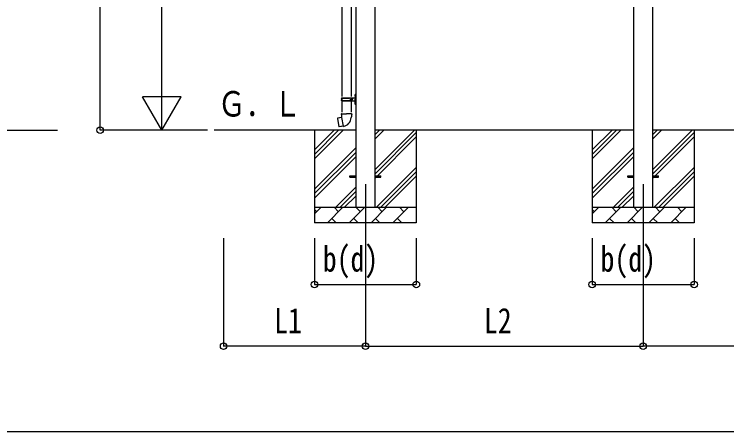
# Model space of a CAD drawing. Units: millimetres, scale not verified. Extents: x -21025 to 21025, y -14850 to 14850.
# Drawn here: x -2966 to 1651, y -5719 to -3014 of the extents above; entities that cross this region are included whole.
import ezdxf
from ezdxf.enums import TextEntityAlignment as Align

# ---------------------------------------------------------------- set-up
doc = ezdxf.new("R2010")
doc.units = ezdxf.units.MM
doc.header["$LTSCALE"] = 60
for name, color, linetype in [('0-3_YKK_11', 7, 'Continuous'), ('0-4_YKK_12', 2, 'Continuous'), ('0-5_YKK_13', 4, 'Continuous'), ('0-6_YKK_A1', 4, 'Continuous'), ('0-7_YKK_D', 6, 'Continuous')]:
    doc.layers.add(name, color=color, linetype=linetype)
doc.styles.add('ＭＳ ゴシック', font='')
doc.styles.get('ＭＳ ゴシック').set_extended_font_data('MS Gothic')

msp = doc.modelspace()

# ---------------------------------------------------------------- linework, layer by layer
at = {"layer": '0-3_YKK_11'}
msp.add_line((6016.17, -5719), (-15285.61, -5719), dxfattribs=at)
at = {"layer": '0-4_YKK_12'}
for p, q in [((-690.18, -4115), (-690.18, -4615)), ((1109.82, -4115), (1109.82, -4615))]:
    msp.add_line(p, q, dxfattribs=at)
at = {"layer": '0-5_YKK_13'}
for p, q in [((-842.68, -2641.49), (-842.68, -3546)), ((-782.68, -2641.49), (-782.68, -3546)), ((-758.99, -3538.85), (-756.94, -3539.85)), ((-757.72, -3536.85), (-757.08, -3536.85)), ((-757.72, -3536.85), (-757.72, -3545.15)), ((-757.72, -3545.15), (-757.08, -3545.15)), ((-757.08, -3536.85), (-757.08, -3545.15)), ((-757.08, -3536.85), (-756.68, -3537.25)), ((-757.08, -3545.15), (-756.68, -3544.75)), ((-756.94, -3539.85), (-756.33, -3541)), ((-756.68, -3533), (-753.68, -3531.5)), ((-756.68, -3533), (-756.68, -3565)), ((-756.68, -3537.25), (-756.68, -3544.75)), ((-753.68, -3531.5), (-753.68, -3565)), ((-753.68, -3531.5), (-752.68, -3531.5)), ((-752.68, -3531.5), (-752.68, -3565)), ((-845.68, -3558), (-795.35, -3558)), ((-845.68, -3572), (-795.35, -3572)), ((-844.68, -3556), (-758.68, -3556)), ((-844.68, -3556), (-844.68, -3558)), ((-844.68, -3574), (-844.68, -3572)), ((-844.68, -3574), (-758.68, -3574)), ((-842.68, -3564), (-842.68, -3648.93)), ((-785.68, -3556), (-785.68, -3560.5)), ((-785.68, -3560.5), (-783.68, -3560.5)), ((-785.68, -3574), (-785.68, -3569.5)), ((-785.68, -3569.5), (-783.68, -3569.5)), ((-783.68, -3560.5), (-783.68, -3565)), ((-783.68, -3569.5), (-783.68, -3565)), ((-782.68, -3564), (-782.68, -3648.93)), ((-777.68, -3556), (-777.68, -3565)), ((-777.68, -3560.5), (-774.68, -3560.5)), ((-777.68, -3574), (-777.68, -3565)), ((-777.68, -3569.5), (-774.68, -3569.5)), ((-774.68, -3560.5), (-774.68, -3565)), ((-774.68, -3569.5), (-774.68, -3565)), ((-758.99, -3586.85), (-756.94, -3587.85)), ((-757.72, -3584.85), (-757.08, -3584.85)), ((-757.72, -3584.85), (-757.72, -3593.15)), ((-757.72, -3593.15), (-757.08, -3593.15)), ((-757.08, -3584.85), (-757.08, -3593.15)), ((-757.08, -3584.85), (-756.68, -3585.25)), ((-757.08, -3593.15), (-756.68, -3592.75)), ((-756.94, -3587.85), (-756.33, -3589)), ((-756.68, -3597), (-756.68, -3565)), ((-756.68, -3585.25), (-756.68, -3592.75)), ((-756.68, -3597), (-753.68, -3598.5)), ((-753.68, -3598.5), (-753.68, -3565)), ((-753.68, -3598.5), (-752.68, -3598.5)), ((-752.68, -3598.5), (-752.68, -3565)), ((-871.14, -3687.38), (-871.95, -3688.55)), ((-871.95, -3688.55), (-862.33, -3743.11)), ((-843.28, -3682.13), (-871.14, -3687.38)), ((-858.4, -3684.78), (-858.61, -3685.02)), ((-844.53, -3658.93), (-846.68, -3659.71)), ((-846.68, -3659.71), (-846.68, -3663.33)), ((-846.68, -3663.33), (-844.44, -3664.14)), ((-844.53, -3658.93), (-812.68, -3658.93)), ((-844.53, -3658.93), (-844.44, -3664.14)), ((-844.44, -3664.14), (-844.18, -3678.93)), ((-844.18, -3678.93), (-842.83, -3680.93)), ((-832.92, -3739.42), (-843.05, -3681.95)), ((-843.03, -3681.13), (-843.03, -3681.83)), ((-842.83, -3680.93), (-842.87, -3680.93)), ((-780.83, -3658.93), (-812.68, -3658.93)), ((-782.5, -3680.87), (-782.57, -3683.03)), ((-781.18, -3678.93), (-782.5, -3680.87)), ((-778.68, -3663.33), (-780.92, -3664.14)), ((-780.83, -3658.93), (-778.68, -3659.71)), ((-778.68, -3659.71), (-778.68, -3663.33)), ((-832.62, -3740.19), (-832.86, -3739.52)), ((-848.31, -3742.02), (-848.59, -3741.86)), ((-790.18, -4060.5), (-752.68, -4060.5)), ((-790.18, -4069.5), (-790.18, -4060.5)), ((-627.68, -4060.5), (-590.18, -4060.5)), ((-590.18, -4069.5), (-590.18, -4060.5)), ((1009.82, -4060.5), (1047.32, -4060.5)), ((1009.82, -4069.5), (1009.82, -4060.5)), ((1172.32, -4060.5), (1209.82, -4060.5)), ((1209.82, -4069.5), (1209.82, -4060.5)), ((-790.18, -4069.5), (-752.68, -4069.5)), ((-627.68, -4069.5), (-590.18, -4069.5)), ((1009.82, -4069.5), (1047.32, -4069.5)), ((1172.32, -4069.5), (1209.82, -4069.5))]:
    msp.add_line(p, q, dxfattribs=at)
for points in [[(-758.99, -3543.15), (-756.94, -3542.15), (-756.33, -3541)], [(-758.99, -3591.15), (-756.94, -3590.15), (-756.33, -3589)], [(-856.16, -3684.56), (-856.44, -3684.4), (-858.4, -3684.78)], [(-780.83, -3658.93), (-780.92, -3664.14), (-781.18, -3678.93)], [(-833.19, -3739.33), (-861.17, -3743.93), (-862.33, -3743.11)], [(-846.12, -3741.46), (-846.33, -3741.69), (-848.31, -3742.02)]]:
    msp.add_lwpolyline(points, dxfattribs=at)
for centre, radius, start, end in [((-753.39, -3541), 6, 136.21765, 223.78235), ((-758.68, -3554), 2, 270, 359.99998), ((-796.93, -3565), 49.25, 171.82876, 180.00002), ((-796.93, -3565), 49.25, 180.00002, 188.17127), ((-795.35, -3556), 2, 270, 359.99998), ((-795.35, -3574), 2, 0.00005, 90.00004), ((-753.39, -3589), 6, 136.21765, 223.78235), ((-758.68, -3576), 2, 0.00005, 90.00004), ((-843.33, -3681.83), 0.3, 280.66842, 0), ((-842.83, -3681.13), 0.2, 100, 180), ((-842.83, -3680.93), 60.3, 279.96938, 358), ((-833.14, -3739.63), 0.3, 20, 99.33158), ((-832.43, -3740.12), 0.2, 200, 279.96938)]:
    msp.add_arc(centre, radius, start, end, dxfattribs=at)
at = {"layer": '0-6_YKK_A1'}
for p, q in [((1047.32, -1407.5), (1047.32, -4265)), ((1172.32, -4265), (1172.32, -1407.5)), ((-752.68, -1467.5), (-752.68, -4265)), ((-627.68, -4265), (-627.68, -1467.5)), ((-3454.4, -3765), (-2684.4, -3765)), ((-752.68, -3765), (-1671.04, -3765)), ((-1020.18, -3765), (-1020.18, -4365)), ((-1020.18, -3950.05), (-835.13, -3765)), ((-1020.18, -3921.77), (-863.42, -3765)), ((-1020.18, -3893.48), (-891.7, -3765)), ((1047.32, -3765), (-627.68, -3765)), ((-627.68, -4020.1), (-372.59, -3765)), ((-627.68, -3822.11), (-570.57, -3765)), ((-627.68, -3793.82), (-598.86, -3765)), ((-627.68, -4048.38), (-360.18, -3780.88)), ((-360.18, -3765), (-360.18, -4365)), ((779.82, -3765), (779.82, -4365)), ((779.82, -3950.05), (964.87, -3765)), ((779.82, -3921.77), (936.58, -3765)), ((779.82, -3893.48), (908.3, -3765)), ((2847.32, -3765), (1172.32, -3765)), ((1172.32, -4020.1), (1427.41, -3765)), ((1172.32, -3822.11), (1229.43, -3765)), ((1172.32, -3793.82), (1201.14, -3765)), ((1172.32, -4048.38), (1439.82, -3780.88)), ((1439.82, -3765), (1439.82, -4365)), ((-627.68, -4076.67), (-360.18, -3809.17)), ((1172.32, -4076.67), (1439.82, -3809.17)), ((-1020.18, -4148.04), (-752.68, -3880.54)), ((-1020.18, -4176.32), (-752.68, -3908.82)), ((779.82, -4148.04), (1047.32, -3880.54)), ((779.82, -4176.32), (1047.32, -3908.82)), ((-1020.18, -4204.61), (-752.68, -3937.11)), ((779.82, -4204.61), (1047.32, -3937.11)), ((-618.03, -4265), (-360.18, -4007.16)), ((1181.97, -4265), (1439.82, -4007.16)), ((-589.74, -4265), (-360.18, -4035.44)), ((1210.26, -4265), (1439.82, -4035.44)), ((-561.46, -4265), (-360.18, -4063.73)), ((1238.54, -4265), (1439.82, -4063.73)), ((-882.59, -4265), (-752.68, -4135.1)), ((917.41, -4265), (1047.32, -4135.1)), ((-854.3, -4265), (-752.68, -4163.38)), ((-826.02, -4265), (-752.68, -4191.67)), ((945.7, -4265), (1047.32, -4163.38)), ((973.98, -4265), (1047.32, -4191.67)), ((-1020.18, -4265), (-360.18, -4265)), ((-1020.18, -4307.89), (-977.29, -4265)), ((-1005.84, -4293.55), (-1020.18, -4279.21)), ((-935.87, -4365), (-835.87, -4265)), ((-864.42, -4293.55), (-892.98, -4265)), ((-794.45, -4365), (-694.45, -4265)), ((-723, -4293.55), (-751.55, -4265)), ((-653.03, -4365), (-553.03, -4265)), ((-581.58, -4293.55), (-610.13, -4265)), ((-511.61, -4365), (-411.61, -4265)), ((-440.16, -4293.55), (-468.71, -4265)), ((-363.47, -4265), (-360.18, -4261.72)), ((779.82, -4265), (1439.82, -4265)), ((779.82, -4307.89), (822.71, -4265)), ((794.16, -4293.55), (779.82, -4279.21)), ((864.13, -4365), (964.13, -4265)), ((935.58, -4293.55), (907.02, -4265)), ((1005.55, -4365), (1105.55, -4265)), ((1077, -4293.55), (1048.45, -4265)), ((1146.97, -4365), (1246.97, -4265)), ((1218.42, -4293.55), (1189.87, -4265)), ((1288.39, -4365), (1388.39, -4265)), ((1359.84, -4293.55), (1331.29, -4265)), ((1436.53, -4265), (1439.82, -4261.72)), ((-907.32, -4336.45), (-878.76, -4365)), ((-765.89, -4336.45), (-737.34, -4365)), ((-624.47, -4336.45), (-595.92, -4365)), ((-483.05, -4336.45), (-454.5, -4365)), ((892.68, -4336.45), (921.24, -4365)), ((1034.11, -4336.45), (1062.66, -4365)), ((1175.53, -4336.45), (1204.08, -4365)), ((1316.95, -4336.45), (1345.5, -4365)), ((-360.18, -4365), (-1020.18, -4365)), ((1439.82, -4365), (779.82, -4365))]:
    msp.add_line(p, q, dxfattribs=at)
at = {"layer": '0-7_YKK_D'}
for p, q in [((-2408.79, -3765), (-2408.79, -1139.05)), ((-2008.79, -3515), (-2008.79, -1715)), ((-2008.79, -3765), (-2008.79, -3331.99)), ((-2008.79, -3765), (-2133.79, -3548.49)), ((-1883.79, -3548.49), (-2133.79, -3548.49)), ((-2008.79, -3765), (-1883.79, -3548.49)), ((-1712.83, -3765), (-2409.79, -3765)), ((-1712.83, -3765), (-2009.79, -3765)), ((-1608.79, -4465), (-1608.79, -5166)), ((-1020.18, -4465), (-1020.18, -4766)), ((-690.18, -4465), (-690.18, -5166)), ((-690.18, -4465), (-690.18, -5166)), ((-360.18, -4465), (-360.18, -4766)), ((779.82, -4465), (779.82, -4766)), ((1109.82, -4465), (1109.82, -5166)), ((1109.82, -4465), (1109.82, -5166)), ((1439.82, -4465), (1439.82, -4766)), ((-1020.18, -4765), (-360.18, -4765)), ((779.82, -4765), (1439.82, -4765)), ((-690.18, -5165), (-1608.79, -5165)), ((-690.18, -5165), (1109.82, -5165)), ((2909.82, -5165), (1109.82, -5165))]:
    msp.add_line(p, q, dxfattribs=at)
for centre in [(-2408.79, -3765), (-1020.18, -4765), (-360.18, -4765), (779.82, -4765), (1439.82, -4765), (-1608.79, -5165), (-690.18, -5165), (-690.18, -5165), (1109.82, -5165), (1109.82, -5165)]:
    msp.add_circle(centre, 21.25, dxfattribs=at)

# ---------------------------------------------------------------- texts
at = {"layer": '0-6_YKK_A1', "style": 'ＭＳ ゴシック', "width": 0.8}
msp.add_text('Ｇ．Ｌ', height=165, dxfattribs=at).set_placement((-1646.22, -3726.31), align=Align.BOTTOM_LEFT)
at = {"layer": '0-7_YKK_D', "style": 'ＭＳ ゴシック', "width": 0.8}
for s, p in [('b(d)', (-966.18, -4731)), ('b(d)', (833.82, -4731)), ('L1', (-1281.49, -5131)), ('L2', (77.82, -5131))]:
    msp.add_text(s, height=165, dxfattribs=at).set_placement(p, align=Align.BOTTOM_LEFT)

doc.saveas('drawing.dxf')
